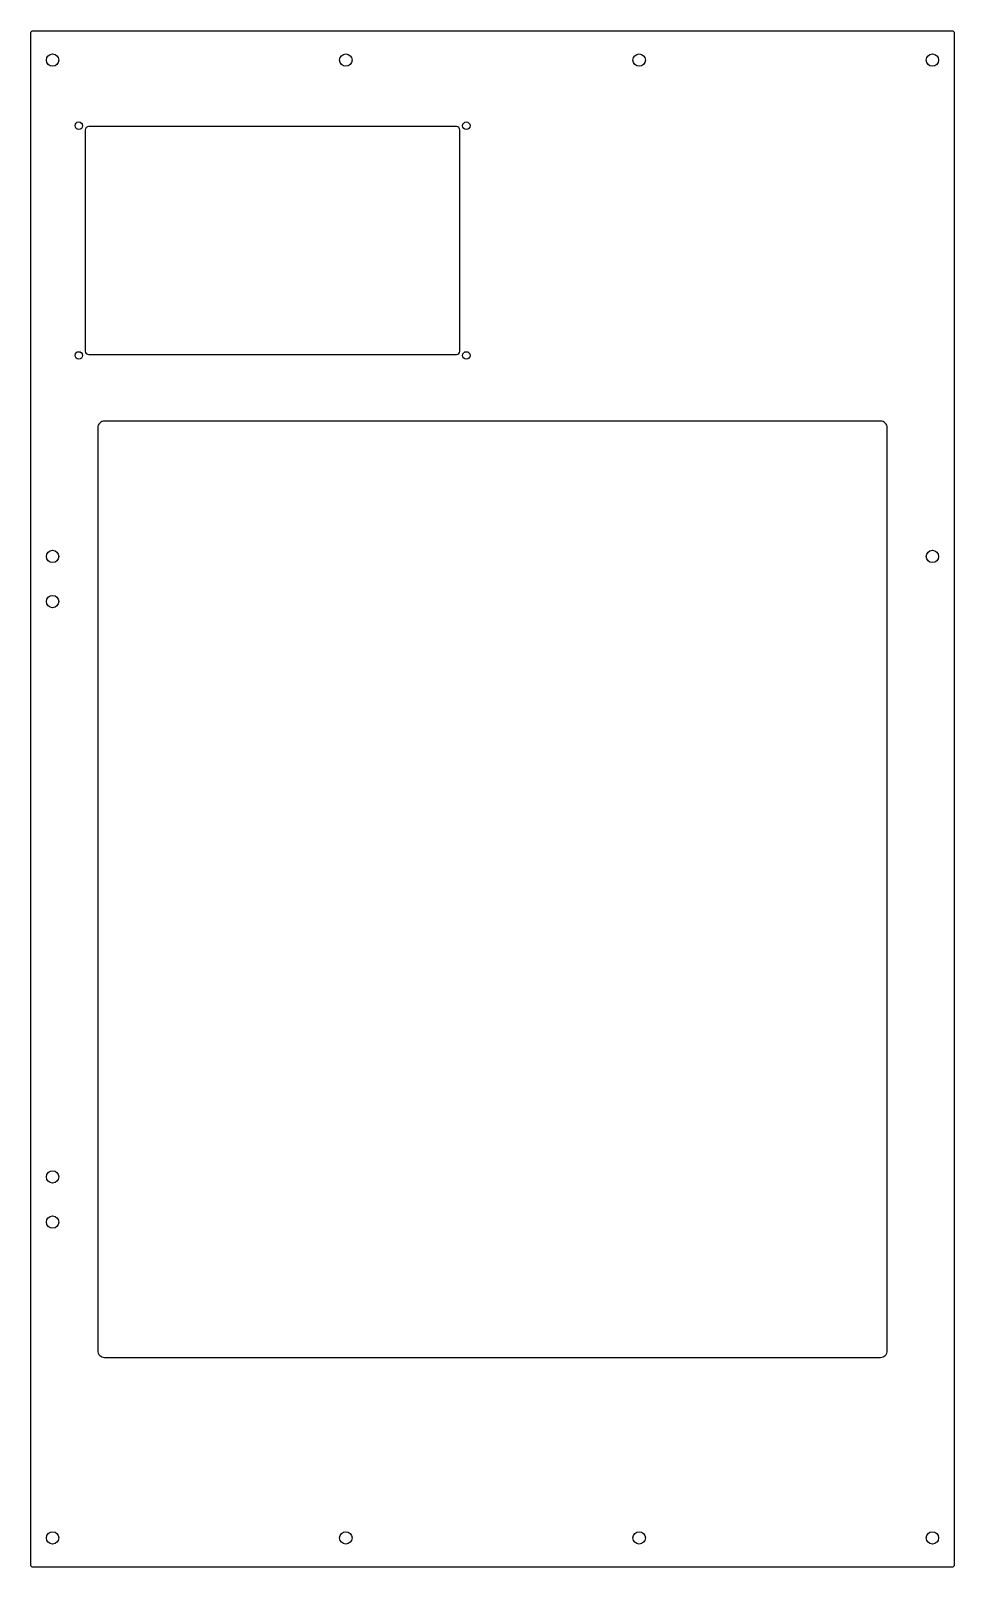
# Model space of a CAD drawing. Header units: millimetres. Extents: x -270 to 140, y 0 to 681.
import ezdxf

# ---------------------------------------------------------------- set-up
doc = ezdxf.new("R2010")
doc.units = ezdxf.units.MM
doc.layers.get('0').update_dxf_attribs({"linetype": 'CONTINUOUS'})

msp = doc.modelspace()

# ---------------------------------------------------------------- linework, layer by layer
for points in [[(139.7, 1, -0.414214), (138.7, 0), (-268.7, 0, -0.414214), (-269.7, 1), (-269.7, 680, -0.414214), (-268.7, 681), (138.7, 681, -0.414214), (139.7, 680)], [(-245.5, 637), (-245.5, 539, 0.414214), (-244, 537.5), (-81, 537.5, 0.414214), (-79.5, 539), (-79.5, 637, 0.414214), (-81, 638.5), (-244, 638.5, 0.414214)], [(-240, 505), (-240, 96, 0.414214), (-237, 93), (107, 93, 0.414214), (110, 96), (110, 505, 0.414214), (107, 508), (-237, 508, 0.414214)]]:
    msp.add_lwpolyline(points, format="xyb", close=True)
for centre, radius in [((-260, 668), 2.75), ((-130, 668), 2.75), ((0, 668), 2.75), ((130, 668), 2.75), ((-248.4, 638.9), 1.65), ((-76.6, 638.9), 1.65), ((-248.4, 537.1), 1.65), ((-76.6, 537.1), 1.65), ((-260, 448), 2.75), ((130, 448), 2.75), ((-260, 428), 2.75), ((-260, 173), 2.75), ((-260, 153), 2.75), ((-260, 13), 2.75), ((-130, 13), 2.75), ((0, 13), 2.75), ((130, 13), 2.75)]:
    msp.add_circle(centre, radius)

doc.saveas('drawing.dxf')
